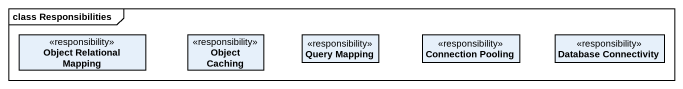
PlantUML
@startuml
mainframe class Responsibilities
hide circle
hide empty members
class "Object Relational Mapping" as Object_Relational_Mapping <<responsibility>>
class "Object Caching" as Object_Caching <<responsibility>>
class "Query Mapping" as Query_Mapping <<responsibility>>
class "Connection Pooling" as Connection_Pooling <<responsibility>>
class "Database Connectivity" as Database_Connectivity <<responsibility>>
@enduml
